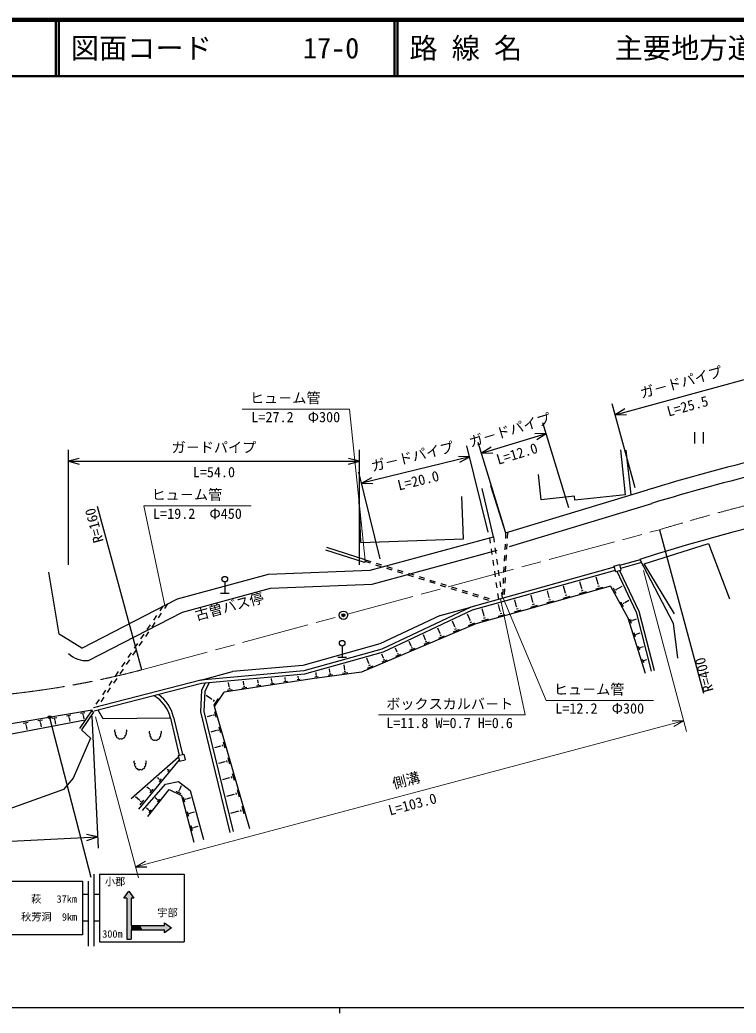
# Model space of a CAD drawing. Units: millimetres, scale not verified. Extents: x 40000 to 680000, y 20000 to 380000.
# Drawn here: x 111361 to 238261, y 204000 to 380000 of the extents above; entities that cross this region are included whole.
import ezdxf
from ezdxf.enums import TextEntityAlignment as Align

# ---------------------------------------------------------------- set-up
doc = ezdxf.new("R2010")
doc.units = ezdxf.units.MM
doc.header["$LTSCALE"] = 1000
doc.header["$PDMODE"] = 32
doc.header["$PDSIZE"] = 500
doc.linetypes.add('CHAIN', pattern=[18.5, 12, -1.5, 3.5, -1.5])
for name, color, linetype, lineweight in [('M-BGD', 7, 'Continuous', 25), ('M-BMK', 2, 'CHAIN', 13), ('M-BMK-SRVR', 3, 'Continuous', 25), ('M-STR-HTXT', 7, 'Continuous', 13), ('M-STR-STRC', 7, 'Continuous', 25), ('M-TTL', 2, 'Continuous', 140), ('M-TTL-BAND', 7, 'Continuous', 25), ('M-TTL-LINE', 7, 'Continuous', 50)]:
    doc.layers.add(name, color=color, linetype=linetype, lineweight=lineweight)
doc.layers.add('M-TTL-TXT', color=7, linetype='Continuous')
doc.styles.add('@ＭＳ ゴシック', font='')
doc.styles.add('ＭＳ ゴシック', font='')
doc.styles.get('@ＭＳ ゴシック').set_extended_font_data('@MS Gothic')
doc.styles.get('ＭＳ ゴシック').set_extended_font_data('MS Gothic')

msp = doc.modelspace()

# ---------------------------------------------------------------- hatches: boundary and pattern name
at = {"layer": 'M-STR-STRC'}
for points in [[(131057, 223315), (131057, 224382), (131557, 224382), (130682, 225632), (129807, 224382), (130307, 224382), (130307, 223315)], [(131057, 223315), (131057, 224382), (131557, 224382), (130682, 225632), (129807, 224382), (130307, 224382), (130307, 223315)], [(130307, 223315), (131057, 223315), (131057, 220615), (130307, 220615)], [(130307, 220615), (131057, 220615), (131057, 219507), (131057, 218757), (131057, 217132), (130307, 217132)], [(130307, 217132), (131057, 217132), (131057, 218757), (131057, 219507), (131057, 220615), (130307, 220615)], [(130307, 220615), (130307, 217132), (131057, 217132), (131057, 218757), (133080, 218757), (132953, 218961), (132819, 219295), (132753, 219507), (131057, 219507), (131057, 220615)], [(135316, 219440), (135304, 219398), (135278, 219322), (135264, 219284), (135231, 219202), (135212, 219154), (135175, 219067), (135140, 218990), (135104, 218921), (135068, 218856), (135029, 218793), (135005, 218757), (137000, 218757), (137000, 218257), (138250, 219132), (137000, 220007), (137000, 219507), (135329, 219485)], [(135334, 219507), (135154, 219021), (135005, 218757), (137000, 218757), (137000, 218257), (138250, 219132), (137000, 220007), (137000, 219507)], [(131057, 219507), (137000, 219507), (137000, 218757), (131057, 218757)], [(131057, 218757), (133080, 218757), (133056, 218793), (133018, 218856), (133008, 218873), (132981, 218921), (132946, 218990), (132910, 219068), (132854, 219202), (132808, 219322), (132782, 219398), (132750, 219507), (131057, 219507)], [(137000, 219507), (135335, 219507), (135329, 219485)]]:
    msp.add_hatch(color=256, dxfattribs=at).paths.add_polyline_path(points)

# ---------------------------------------------------------------- linework, layer by layer
at = {"layer": 'M-BGD'}
for p, q in [((230903, 306929), (230903, 304929)), ((232403, 306929), (232403, 304929)), ((218659, 295839), (217806, 303784)), ((219655, 295831), (218806, 303738)), ((203726, 294964), (203248, 299420)), ((194715, 297512), (197426, 289087)), ((195251, 288426), (193289, 296963)), ((197426, 289087), (222585, 296719)), ((218659, 295839), (209706, 294878)), ((171759, 287381), (171486, 294905)), ((189950, 288041), (189677, 295565)), ((198100, 286679), (223309, 294327)), ((209629, 295598), (203726, 294964)), ((209706, 294878), (209629, 295598)), ((132965, 264833), (125127, 293791)), ((197426, 289087), (197374, 288088)), ((197731, 289180), (197679, 288181)), ((224666, 289654), (232504, 260696)), ((171759, 287381), (189950, 288041)), ((173402, 282512), (195251, 288426)), ((194570, 288242), (194712, 287252)), ((195251, 288426), (195393, 287436)), ((197322, 287090), (197271, 286091)), ((197627, 287182), (197576, 286184)), ((221973, 283623), (233358, 287194)), ((233358, 287194), (237063, 277421)), ((172413, 283871), (165574, 286049)), ((172563, 284348), (165726, 286526)), ((173784, 280025), (195904, 286013)), ((194855, 286262), (194997, 285272)), ((195536, 286446), (195678, 285457)), ((197524, 285185), (197472, 284186)), ((172563, 284348), (172413, 283871)), ((172473, 284062), (173427, 283762)), ((172563, 284348), (173517, 284048)), ((174381, 283461), (175335, 283161)), ((174471, 283747), (175425, 283447)), ((195140, 284283), (195283, 283293)), ((195821, 284467), (195963, 283477)), ((197219, 285092), (197167, 284094)), ((216608, 283219), (217573, 283481)), ((217573, 283481), (217834, 282515)), ((221244, 284305), (217623, 283295)), ((221480, 283852), (217754, 282812)), ((221197, 284395), (227076, 273106)), ((227343, 274763), (221973, 283623)), ((118342, 271144), (116517, 282141)), ((139285, 277421), (155408, 281785)), ((155408, 281785), (173402, 282512)), ((176289, 282861), (177242, 282560)), ((176379, 283147), (177333, 282847)), ((178196, 282260), (179150, 281960)), ((178286, 282546), (179240, 282246)), ((180104, 281660), (181058, 281359)), ((180194, 281946), (181148, 281645)), ((216660, 283026), (191265, 275941)), ((216817, 282447), (191475, 275376)), ((195425, 282303), (195568, 281313)), ((196106, 282487), (196248, 281497)), ((197115, 283095), (197064, 282096)), ((197420, 283188), (197369, 282189)), ((216608, 283219), (216869, 282254)), ((216869, 282254), (217834, 282515)), ((217107, 282318), (220562, 275027)), ((217597, 282451), (221035, 275197)), ((147670, 280396), (147670, 278396)), ((155790, 279299), (173784, 280025)), ((182012, 281059), (182966, 280759)), ((182102, 281345), (183056, 281045)), ((183919, 280458), (184873, 280158)), ((184009, 280745), (184963, 280444)), ((185827, 279858), (186781, 279558)), ((185917, 280144), (186871, 279844)), ((195710, 280323), (195853, 279334)), ((196391, 280508), (196533, 279518)), ((197012, 281098), (196960, 280099)), ((197317, 281190), (197265, 280192)), ((210930, 279247), (210594, 280451)), ((213820, 280054), (213484, 281258)), ((213782, 280043), (213858, 280064)), ((140195, 275078), (155790, 279299)), ((146920, 278396), (148420, 278396)), ((187735, 279257), (188689, 278957)), ((187825, 279543), (188779, 279243)), ((189642, 278657), (190596, 278356)), ((189733, 278943), (190686, 278643)), ((191640, 278342), (192594, 278042)), ((216013, 279627), (192147, 272968)), ((195995, 278344), (196138, 277354)), ((196676, 278528), (196818, 277538)), ((196908, 279100), (196857, 278102)), ((197214, 279193), (197162, 278194)), ((205151, 277635), (204815, 278839)), ((208041, 278441), (207705, 279645)), ((207991, 278038), (208292, 278122)), ((208003, 278431), (208078, 278452)), ((210530, 278357), (211734, 278693)), ((210881, 278844), (211182, 278928)), ((210893, 279237), (210968, 279258)), ((213420, 279163), (214624, 279499)), ((213770, 279650), (214071, 279734)), ((216013, 279627), (219089, 274023)), ((216449, 279353), (216958, 278425)), ((216918, 279158), (217046, 278926)), ((217244, 279224), (217276, 279166)), ((217260, 279195), (218094, 279652)), ((122362, 268680), (139285, 277421)), ((137544, 276522), (136980, 275697)), ((191550, 278056), (192504, 277756)), ((193458, 277456), (194412, 277155)), ((193548, 277742), (194502, 277441)), ((195456, 277141), (195508, 277125)), ((196482, 275216), (196146, 276420)), ((199372, 276022), (199036, 277226)), ((202261, 276829), (201926, 278033)), ((202212, 276425), (202513, 276509)), ((202224, 276818), (202299, 276839)), ((204751, 276744), (205955, 277080)), ((205101, 277232), (205402, 277316)), ((205113, 277624), (205189, 277645)), ((207640, 277551), (208844, 277887)), ((217793, 276905), (218262, 276050)), ((218225, 276725), (218343, 276511)), ((218526, 276786), (218555, 276732)), ((218541, 276759), (219274, 277162)), ((123509, 266458), (140195, 275078)), ((136415, 274871), (135851, 274046)), ((136701, 276087), (136137, 275261)), ((191265, 275941), (175498, 268506)), ((191475, 275376), (175708, 267942)), ((185813, 274475), (191265, 275941)), ((191143, 273602), (190670, 274721)), ((193593, 274410), (193257, 275614)), ((196082, 274326), (197286, 274662)), ((196432, 274813), (196733, 274897)), ((196445, 275206), (196520, 275227)), ((198971, 275132), (200175, 275468)), ((199322, 275619), (199623, 275703)), ((199334, 276012), (199409, 276033)), ((201861, 275938), (203065, 276274)), ((220562, 275027), (223234, 264596)), ((221035, 275197), (223718, 264720)), ((135287, 273220), (134722, 272395)), ((135573, 274436), (135008, 273610)), ((192147, 272968), (171881, 264403)), ((185813, 274475), (175147, 269446)), ((188449, 272425), (188009, 273466)), ((190869, 272700), (191981, 273170)), ((191108, 273587), (191178, 273616)), ((191145, 273209), (191423, 273327)), ((193192, 273520), (194396, 273855)), ((193543, 274007), (193844, 274091)), ((193555, 274399), (193630, 274420)), ((219089, 274023), (222147, 264247)), ((219391, 273895), (219640, 273099)), ((219723, 273671), (219785, 273472)), ((219985, 273671), (220001, 273621)), ((219993, 273646), (220609, 273839)), ((227076, 273106), (227874, 266889)), ((122362, 268680), (118342, 271144)), ((133315, 271134), (132751, 270308)), ((134158, 271569), (133593, 270744)), ((134444, 272785), (133879, 271959)), ((185810, 271271), (185402, 272237)), ((185779, 271258), (185841, 271285)), ((188189, 271567), (189246, 272014)), ((188416, 272411), (188482, 272439)), ((188451, 272052), (188716, 272163)), ((220159, 271439), (220388, 270708)), ((220464, 271234), (220522, 271051)), ((220705, 271234), (220719, 271188)), ((220712, 271211), (221240, 271376)), ((132186, 269483), (131622, 268657)), ((133029, 269918), (132465, 269092)), ((175147, 269446), (161511, 265620)), ((180690, 269034), (180344, 269852)), ((183224, 270141), (182847, 271032)), ((182990, 269369), (183941, 269771)), ((183194, 270129), (183254, 270154)), ((183226, 269805), (183464, 269906)), ((185563, 270457), (186567, 270881)), ((185812, 270917), (186063, 271023)), ((131057, 267832), (130493, 267006)), ((131900, 268267), (131336, 267441)), ((175498, 268506), (161692, 264632)), ((175708, 267942), (161800, 264039)), ((168462, 269051), (168462, 267051)), ((175763, 266925), (175470, 267618)), ((178207, 267949), (177892, 268695)), ((177998, 267259), (178848, 267619)), ((178181, 267938), (178234, 267960)), ((178209, 267649), (178421, 267739)), ((180468, 268304), (181368, 268684)), ((180662, 269022), (180718, 269046)), ((180692, 268716), (180917, 268811)), ((220907, 269048), (221116, 268379)), ((221186, 268860), (221239, 268692)), ((221406, 268860), (221420, 268818)), ((221413, 268839), (221854, 268977)), ((129929, 266181), (129364, 265355)), ((130771, 266616), (130207, 265790)), ((167712, 267051), (169212, 267051)), ((173196, 265957), (172810, 266871)), ((173164, 265944), (173228, 265971)), ((175550, 266225), (176413, 266590)), ((175736, 266914), (175790, 266936)), ((175765, 266621), (175980, 266712)), ((221636, 266718), (221826, 266110)), ((221890, 266547), (221937, 266395)), ((222090, 266547), (222101, 266509)), ((222096, 266528), (222453, 266640)), ((128800, 264530), (128235, 263704)), ((129643, 264965), (129078, 264139)), ((161692, 264632), (143422, 263022)), ((143422, 263022), (149034, 264520)), ((161800, 264039), (143524, 262428)), ((161511, 265620), (149034, 264520)), ((171881, 264403), (163128, 263257)), ((163883, 263972), (163834, 264353)), ((166307, 264393), (166225, 265024)), ((166242, 264151), (166433, 264176)), ((166283, 264390), (166331, 264396)), ((168513, 264214), (169461, 264338)), ((168913, 264845), (168795, 265745)), ((168831, 264545), (169068, 264576)), ((168883, 264841), (168942, 264849)), ((172943, 265123), (173971, 265557)), ((173198, 265594), (173455, 265703)), ((143422, 263022), (124385, 258072)), ((143524, 262428), (124532, 257490)), ((127671, 262879), (127107, 262053)), ((128514, 263314), (127949, 262488)), ((143579, 261205), (144203, 262488)), ((144174, 261056), (144901, 262550)), ((163128, 263257), (147559, 260868)), ((148448, 261827), (148330, 262601)), ((151056, 262175), (150955, 262833)), ((153581, 262512), (153497, 263057)), ((153521, 262269), (153710, 262299)), ((153557, 262508), (153604, 262516)), ((155748, 262378), (156428, 262482)), ((156025, 262838), (155958, 263274)), ((155972, 262621), (156142, 262647)), ((156004, 262835), (156047, 262841)), ((158147, 262746), (158749, 262838)), ((158393, 263154), (158342, 263484)), ((158345, 262961), (158496, 262985)), ((158374, 263151), (158411, 263157)), ((160469, 263102), (160997, 263183)), ((160643, 263291), (160775, 263311)), ((160685, 263460), (160650, 263687)), ((160668, 263457), (160701, 263462)), ((163632, 263576), (164228, 263653)), ((163832, 263783), (163981, 263803)), ((163865, 263969), (163902, 263974)), ((165985, 263883), (166750, 263983)), ((126542, 261228), (125978, 260402)), ((127385, 261663), (126821, 260837)), ((143440, 257383), (143579, 261205)), ((144042, 257444), (144174, 261056)), ((145819, 258305), (147559, 260868)), ((148070, 261200), (148997, 261342)), ((148375, 261531), (148607, 261567)), ((148419, 261823), (148477, 261832)), ((150712, 261605), (151554, 261734)), ((150989, 261906), (151200, 261939)), ((151029, 262171), (151082, 262179)), ((153271, 261998), (154030, 262114)), ((125413, 259577), (124849, 258751)), ((126256, 260012), (125692, 259186)), ((145342, 259614), (144357, 260282)), ((145367, 259652), (145316, 259576)), ((145809, 259519), (145603, 259215)), ((146482, 259727), (145658, 258513)), ((98122, 253324), (124144, 257721)), ((124144, 257721), (121899, 254436)), ((122132, 257127), (122893, 257256)), ((124431, 257342), (122270, 254182)), ((122456, 256947), (122646, 256979)), ((124059, 257596), (124431, 257342)), ((125127, 258361), (125048, 258244)), ((126145, 256134), (125219, 257669)), ((148648, 236020), (143440, 257383)), ((149231, 236162), (144042, 257444)), ((152114, 236651), (145819, 258305)), ((145827, 257382), (146102, 256436)), ((103709, 252303), (122944, 255965)), ((111939, 255405), (112806, 255552)), ((112308, 255200), (112525, 255237)), ((114527, 255842), (115367, 255984)), ((114885, 255644), (115095, 255679)), ((115006, 255405), (115059, 255414)), ((115032, 255409), (115146, 254735)), ((117088, 256275), (117902, 256412)), ((117435, 256082), (117638, 256117)), ((117552, 255851), (117603, 255860)), ((117578, 255856), (117685, 255218)), ((119623, 256703), (120410, 256836)), ((119958, 256517), (120155, 256550)), ((120072, 256293), (120121, 256302)), ((120097, 256297), (120198, 255697)), ((122566, 256731), (122613, 256739)), ((122590, 256735), (122685, 256170)), ((138021, 256289), (126145, 256134)), ((138021, 256289), (139609, 249677)), ((138602, 256439), (140193, 249817)), ((145397, 256744), (144531, 256492)), ((145388, 256774), (145405, 256714)), ((145646, 256945), (145715, 256708)), ((112434, 254954), (112488, 254963)), ((112461, 254958), (112581, 254247)), ((122270, 254182), (123900, 252726)), ((146137, 254068), (145190, 253792)), ((146128, 254099), (146146, 254037)), ((146402, 254281), (146475, 254030)), ((146594, 254745), (146886, 253741)), ((123900, 252726), (120826, 245651)), ((147377, 252050), (147686, 250987)), ((146894, 251333), (145863, 251033)), ((146884, 251366), (146904, 251299)), ((147174, 251558), (147251, 251292)), ((139486, 249334), (131105, 241973)), ((139598, 248870), (132372, 240161)), ((139415, 249631), (140387, 249864)), ((139415, 249631), (139648, 248658)), ((139648, 248658), (140621, 248892)), ((140387, 249864), (140621, 248892)), ((147667, 248537), (146550, 248212)), ((147657, 248572), (147678, 248502)), ((147964, 248775), (148045, 248494)), ((148178, 249294), (148505, 248171)), ((137511, 247161), (137446, 247214)), ((137502, 247150), (137519, 247172)), ((137573, 246822), (137856, 247162)), ((137577, 247034), (137648, 247119)), ((148997, 246478), (149341, 245293)), ((120826, 245651), (119076, 243644)), ((135981, 245493), (135727, 245704)), ((135969, 245478), (135994, 245508)), ((136071, 245011), (136472, 245494)), ((136076, 245312), (136176, 245433)), ((137165, 244575), (139462, 245056)), ((139462, 245056), (141537, 243463)), ((148458, 245679), (147253, 245329)), ((148447, 245716), (148469, 245642)), ((148770, 245931), (148857, 245634)), ((119076, 243644), (109403, 240145)), ((133089, 239906), (137165, 244575)), ((134325, 243688), (133866, 244069)), ((134052, 238869), (137795, 243611)), ((134309, 243668), (134342, 243708)), ((134444, 243050), (134974, 243689)), ((134451, 243449), (134583, 243609)), ((137795, 243611), (139981, 242574)), ((138995, 243318), (139876, 242900)), ((139451, 243426), (139671, 243321)), ((139659, 243651), (139714, 243625)), ((139686, 243638), (140013, 244325)), ((141537, 243463), (143871, 234756)), ((149595, 243023), (149686, 242711)), ((149833, 243600), (150196, 242352)), ((132533, 241733), (131851, 242299)), ((132512, 241708), (132554, 241759)), ((132682, 240927), (133353, 241735)), ((132691, 241431), (132859, 241633)), ((135644, 241899), (135357, 242125)), ((135632, 241883), (135656, 241914)), ((135743, 241720), (135841, 241843)), ((135745, 241418), (136135, 241912)), ((139981, 242574), (142204, 234274)), ((140318, 242281), (140542, 241443)), ((140653, 242034), (140709, 241825)), ((140926, 242023), (140940, 241970)), ((140933, 241997), (141622, 242181)), ((149266, 242758), (147972, 242382)), ((149255, 242797), (149277, 242719)), ((134128, 240036), (133777, 240314)), ((134115, 240020), (134142, 240053)), ((134237, 239841), (134344, 239976)), ((134240, 239510), (134667, 240051)), ((140995, 239753), (141220, 238915)), ((141331, 239506), (141387, 239297)), ((141603, 239495), (141617, 239443)), ((141610, 239469), (142299, 239653)), ((150092, 239773), (148706, 239370)), ((150080, 239814), (150104, 239732)), ((150438, 240051), (150533, 239723)), ((150689, 240658), (151070, 239346)), ((141672, 237225), (141897, 236387)), ((142008, 236978), (142064, 236769)), ((142280, 236967), (142294, 236915)), ((142287, 236941), (142977, 237126))]:
    msp.add_line(p, q, dxfattribs=at)
for centre in [(147670, 280896), (168462, 269551)]:
    msp.add_circle(centre, 500, dxfattribs=at)
for centre, radius, start, end in [((340469, -93216), 407365, 100.81241, 106.82098), ((340469, -93216), 404865, 100.81241, 106.82852), ((340469, -93216), 396000, 94.28532, 107.52922), ((123274, 271407), 4954, 227.96238, 272.71672), ((131801, 254800), 6396, 13.46282, 58.45119), ((131801, 254800), 6996, 13.55377, 53.89557), ((128415, 253961), 300, 131.69646, 250.31174), ((128528, 253468), 300, 135.42173, 248.97879), ((129936, 253479), 300, 284.47614, 41.84201), ((130030, 253949), 300, 295.5816, 51.83622), ((134547, 253722), 300, 131.69646, 250.31174), ((136162, 253710), 300, 295.5816, 51.83622), ((128701, 253083), 300, 159.44718, 269.02338), ((128982, 252873), 300, 197.56364, 321.14954), ((129440, 252884), 300, 221.4806, 335.92433), ((129740, 253060), 300, 265.11615, 25.19228), ((134659, 253229), 300, 135.42173, 248.97879), ((134833, 252843), 300, 159.44718, 269.02338), ((135114, 252634), 300, 197.56364, 321.14954), ((135572, 252644), 300, 221.4806, 335.92433), ((135871, 252821), 300, 265.11615, 25.19228), ((136068, 253239), 300, 284.47614, 41.84201), ((131864, 248500), 300, 131.69646, 250.31174), ((131977, 248007), 300, 135.42173, 248.97879), ((133385, 248018), 300, 284.47614, 41.84201), ((133479, 248488), 300, 295.5816, 51.83622), ((132150, 247622), 300, 159.44718, 269.02338), ((132431, 247412), 300, 197.56364, 321.14954), ((132889, 247423), 300, 221.4806, 335.92433), ((133189, 247599), 300, 265.11615, 25.19228)]:
    msp.add_arc(centre, radius, start, end, dxfattribs=at)
at = {"layer": 'M-BMK'}
for p, q in [((169404, 274696), (224666, 289654)), ((132965, 264833), (167956, 274304))]:
    msp.add_line(p, q, dxfattribs=at)
for centre, radius, start, end in [((340469, -93216), 400000, 100.91984, 106.82852), ((92443, 419616), 160000, 268.73564, 284.6709)]:
    msp.add_arc(centre, radius, start, end, dxfattribs=at)
at = {"layer": 'M-BMK-SRVR'}
msp.add_circle((168680, 274500), 750, dxfattribs=at)
msp.add_point((168680, 274500), dxfattribs=at)
at = {"layer": 'M-STR-HTXT'}
for p, q in [((150744, 311040), (169744, 311040)), ((169744, 311040), (172516, 284196)), ((133326, 293917), (152326, 293917)), ((133326, 293917), (137023, 276253)), ((221865, 282409), (229472, 253877)), ((200891, 256839), (196512, 277405)), ((204593, 259411), (196994, 277539)), ((204593, 259411), (223593, 259411)), ((124790, 256524), (132398, 227993)), ((131882, 229925), (228957, 255810)), ((174891, 256839), (200891, 256839)), ((228957, 255810), (226957, 255812)), ((227224, 254812), (228957, 255810)), ((133616, 230923), (131882, 229925))]:
    msp.add_line(p, q, dxfattribs=at)
at = {"layer": 'M-STR-STRC'}
for p, q in [((216842, 310041), (241459, 316777)), ((220384, 297096), (216314, 311970)), ((218569, 311050), (216842, 310041)), ((216842, 310041), (218842, 310052)), ((208619, 293528), (204043, 308611)), ((193140, 303214), (204623, 306698)), ((204623, 306698), (202624, 306632)), ((202925, 305641), (204623, 306698)), ((194332, 289213), (190576, 304523)), ((197135, 290044), (192560, 305128)), ((119957, 283436), (119957, 303785)), ((171524, 283436), (171524, 303785)), ((194839, 304270), (193140, 303214)), ((193140, 303214), (195139, 303279)), ((121889, 302302), (119957, 301785)), ((119957, 301785), (171524, 301785)), ((119957, 301785), (121889, 301267)), ((171524, 301785), (169592, 302302)), ((169592, 301267), (171524, 301785)), ((191053, 302581), (171921, 297888)), ((191053, 302581), (189053, 302623)), ((189300, 301618), (191053, 302581)), ((175200, 284520), (171444, 299830)), ((173674, 298851), (171921, 297888)), ((171921, 297888), (173920, 297845)), ((123964, 228019), (116675, 256307)), ((124107, 256597), (125223, 233228)), ((69072, 232549), (125128, 235226)), ((125128, 235226), (123173, 235651)), ((123223, 234617), (125128, 235226)), ((131882, 229925), (133882, 229923)), ((107464, 227394), (122464, 227394)), ((122464, 227394), (122464, 217894)), ((123464, 227394), (123464, 215894)), ((124464, 228644), (124464, 215894)), ((125464, 228644), (125464, 216644)), ((125464, 228644), (140464, 228644)), ((140464, 228644), (140464, 216644)), ((129807, 224382), (130682, 225632)), ((130682, 225632), (131557, 224382)), ((123464, 225019), (122464, 225019)), ((125464, 225019), (124464, 225019)), ((130307, 224382), (129807, 224382)), ((130307, 224382), (130307, 223315)), ((131057, 224382), (131057, 223315)), ((131557, 224382), (131057, 224382)), ((130307, 223315), (130307, 220615)), ((131057, 223315), (131057, 220615)), ((123464, 220269), (122464, 220269)), ((125464, 220269), (124464, 220269)), ((130307, 220615), (130307, 217132)), ((131057, 220615), (131057, 219507)), ((137000, 219507), (137000, 220007)), ((137000, 220007), (138250, 219132)), ((131057, 219507), (132753, 219507)), ((131057, 218757), (131057, 217132)), ((131057, 218757), (133080, 218757)), ((132753, 219507), (135334, 219507)), ((133080, 218757), (135005, 218757)), ((135005, 218757), (137000, 218757)), ((135334, 219507), (137000, 219507)), ((138250, 219132), (137000, 218257)), ((137000, 218257), (137000, 218757)), ((122464, 217894), (107464, 217894)), ((125464, 216644), (140464, 216644)), ((130307, 217132), (131057, 217132))]:
    msp.add_line(p, q, dxfattribs=at)
for radius in [150, 120, 90, 60, 30]:
    msp.add_circle((116638, 256452), radius, dxfattribs=at)
msp.add_point((116638, 256452), dxfattribs=at)
at = {"layer": 'M-TTL'}
msp.add_line((680000, 380000), (40000, 380000), dxfattribs=at)
at = {"layer": 'M-TTL-BAND'}
for p, q in [((40000, 205000), (579000, 205000)), ((168000, 205000), (168000, 204000))]:
    msp.add_line(p, q, dxfattribs=at)
at = {"layer": 'M-TTL-LINE'}
for p, q in [((117750, 380000), (117750, 370000)), ((118250, 380000), (118250, 370000)), ((177750, 380000), (177750, 370000)), ((178250, 380000), (178250, 370000)), ((40000, 370000), (680000, 370000))]:
    msp.add_line(p, q, dxfattribs=at)

# ---------------------------------------------------------------- texts
at = {"layer": 'M-BGD', "style": 'ＭＳ ゴシック'}
msp.add_text('R=160', height=1833, rotation=105.146, dxfattribs=at).set_placement((125127, 293791), align=Align.BOTTOM_RIGHT)
msp.add_text('古曽バス停', height=1833, rotation=15.146, dxfattribs=at).set_placement((148844, 274661), align=Align.BOTTOM_CENTER)
msp.add_text('R=400', height=1833, rotation=105.146, dxfattribs=at).set_placement((232504, 260696), align=Align.TOP_LEFT)
at = {"layer": 'M-STR-HTXT', "style": 'ＭＳ ゴシック'}
for s, p in [('ヒュ－ム管', (152119, 311540)), ('ヒュ－ム管', (134701, 294417)), ('ヒュ－ム管', (205968, 259911)), ('ボックスカルバ－ト', (176266, 257339))]:
    msp.add_text(s, height=1833, dxfattribs=at).set_placement(p, align=Align.BOTTOM_LEFT)
for s, p in [('L=27.2\u3000Φ300', (160244, 310540)), ('L=19.2\u3000Φ450', (142826, 293417)), ('L=12.2\u3000Φ300', (214093, 258911))]:
    msp.add_text(s, height=1833, dxfattribs=at).set_placement(p, align=Align.TOP_CENTER)
msp.add_text('L=11.8 W=0.7 H=0.6', height=1833, dxfattribs=at).set_placement((176266, 256339), align=Align.TOP_LEFT)
msp.add_text('側溝', height=1833, rotation=14.93, dxfattribs=at).set_placement((180162, 243834), align=Align.BOTTOM_CENTER)
at = {"layer": 'M-STR-HTXT', "style": '@ＭＳ ゴシック'}
msp.add_text('L=103.0', height=1833, rotation=14.93, dxfattribs=at).set_placement((180677, 241901), align=Align.TOP_CENTER)
at = {"layer": 'M-STR-STRC', "style": 'ＭＳ ゴシック'}
for rotation, p in [(15.304, (228887, 314374)), (16.876, (198591, 305913)), (13.782, (181249, 301206))]:
    msp.add_text('ガ－ドパイプ', height=1833, rotation=rotation, dxfattribs=at).set_placement(p, align=Align.BOTTOM_CENTER)
at = {"layer": 'M-STR-STRC', "style": '@ＭＳ ゴシック'}
for s, rotation, p in [('L=25.5', 15.304, (229415, 312445)), ('L=12.0', 16.876, (199172, 303999)), ('L=20.0', 13.782, (181725, 299263))]:
    msp.add_text(s, height=1833, rotation=rotation, dxfattribs=at).set_placement(p, align=Align.TOP_CENTER)
at = {"layer": 'M-STR-STRC', "style": 'ＭＳ ゴシック'}
msp.add_text('ガ－ドパイプ', height=1833, dxfattribs=at).set_placement((145740, 302785), align=Align.BOTTOM_CENTER)
at = {"layer": 'M-STR-STRC', "style": '@ＭＳ ゴシック'}
msp.add_text('L=54.0', height=1833, dxfattribs=at).set_placement((145740, 300785), align=Align.TOP_CENTER)
at = {"layer": 'M-STR-STRC', "style": 'ＭＳ ゴシック'}
for s, p in [('小郡', (128230, 227289)), ('萩', (114264, 224227)), ('37km', (119664, 224227)), ('秋芳洞', (114284, 221046)), ('9km', (120164, 221046)), ('宇部', (137518, 221804)), ('300m', (127757, 218032))]:
    msp.add_text(s, height=1320, dxfattribs=at).set_placement(p, align=Align.MIDDLE_CENTER)
at = {"layer": 'M-TTL-TXT', "style": 'ＭＳ ゴシック'}
for s, p in [('図面コード', (120380, 375000)), ('17-0', (161521, 375000)), ('路 線 名', (180380, 375000)), ('主要地方道小郡三隅線', (216734, 375000))]:
    msp.add_text(s, height=3666, dxfattribs=at).set_placement(p, align=Align.MIDDLE_LEFT)

doc.saveas('drawing.dxf')
